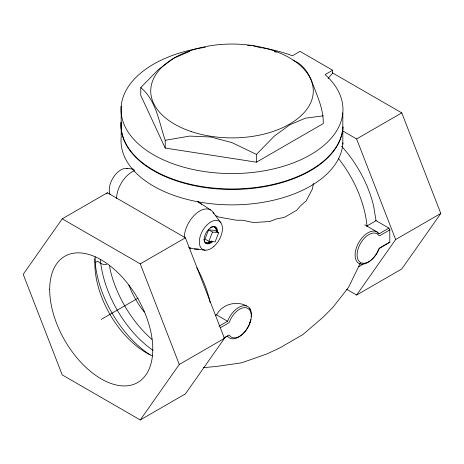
<?xml version="1.0" encoding="UTF-8"?>
<svg xmlns="http://www.w3.org/2000/svg" width="464" height="464" viewBox="0 0 464 464"><rect width="100%" height="100%" fill="white"/><g stroke="black" fill="none" stroke-linecap="round" stroke-linejoin="round"><path stroke-width="0.7" d="M251.297 316.883L251.517 314.841L251.082 311.257L249.8 308.421A18.16 10.486 -60 0 0 227.557 321.262L218.938 326.238M313.397 183.419L312.394 188.993L306.159 200.918L300.434 205.9L296.682 210.291L284.38 217.396L276.44 218.921L269.787 221.502L253.541 222.546L242.533 220.243L236.356 220.226L218.979 217.094L215.25 215.522M250.914 319.499L249.8 323.246A18.16 10.486 -60 0 1 227.557 336.087L223.863 338.221M208.603 229.808L205.007 239.07L208.893 241.315L215.116 241.872L218.712 232.609L214.826 230.364L208.603 229.808L212.483 232.052L218.712 232.609M208.893 241.315L212.483 232.052M249.603 323.135L250.403 321.204M360.325 263.158L348.452 287.5L332.85 307.394L323.367 316.987L302.888 334.561L279.27 348.197L266.73 353.997L241.558 362.842L215.922 366.514L203.203 367.65M215.435 315.108L216.56 314.911C221.885 304.314 236.222 300.457 246.535 305.822M62.222 218.817L23.2 274.334L62.222 374.9L140.261 419.955L185.414 393.884L224.437 338.372L185.414 237.806L107.375 192.751L62.222 218.817L140.261 263.877L179.278 364.443L140.261 419.955M106.546 193.929L107.375 192.751M346.637 289.275L356.625 295.04L395.647 239.528L440.8 213.457L401.778 112.891L332.479 72.877M440.8 213.457L401.778 268.969L356.625 295.04M328.123 78.503L332.647 73.057L332.647 70.226L300.022 51.388L292.442 55.761A110.971 64.073 0 0 0 262.827 47.949M292.999 60.384C301.728 63.342 307.191 71.201 311.013 79.17C316.001 93.571 323.733 108.071 323.234 123.61L256.447 162.174L165.213 148.057L140.766 95.381L140.766 87.615L158.659 69.304L174.162 58L189.66 51.405M256.447 162.174L256.447 154.402L274.34 136.091L289.838 124.787L305.341 118.198L323.234 115.838M389.795 242.15L379.059 248.617A18.16 10.486 -60 0 1 359.687 263.749A18.16 10.486 -60 0 1 359.687 241.031A18.16 10.486 -60 0 1 379.059 233.792L388.913 228.102L389.795 229.9L389.795 242.15L379.39 248.159L377.104 252.921A16.571 9.564 -60 0 1 360.54 262.485A16.571 9.564 -60 0 1 360.54 243.351A16.571 9.564 -60 0 1 377.104 233.786L379.39 235.903L389.795 229.9M332.647 70.226L325.073 74.605A110.971 64.073 0 0 1 282.379 166.582A110.971 64.073 0 0 1 128.395 132.46A110.971 64.073 0 0 1 203.278 47.612M95.207 262.618L97.753 261.145L100.357 263.366L103.455 264.434L106.824 264.289M140.261 263.877L185.414 237.806M342.89 131.028L356.625 138.956L401.778 112.891M101.239 319.389L138.243 298.027M366.711 226.072L376.055 220.678L373.578 205.784A83.23 48.053 60 0 0 341.539 146.212M220.423 327.688L228.99 322.741L231.275 317.979A16.571 9.564 -60 0 1 247.846 308.415A16.571 9.564 -60 0 1 247.846 327.549A16.571 9.564 -60 0 1 231.275 337.113L228.99 334.991L224.095 337.821M179.278 364.443L224.437 338.372M165.213 148.057L165.213 140.285L189.66 136.091L210.83 137.008L232 142.639L256.447 154.402M198.36 249.035L194.364 248.948L188.802 247.695M247.527 45.53L251.761 45.716M126.585 168.38L134.171 169.244M194.364 248.948L205.111 250.171M253.17 45.779L261.365 47.954M189.097 247.538L190.855 248.327M274.34 51.405L276.271 52.333M375.48 220.348L388.913 228.102M364.803 224.849L377.017 231.901M377.226 232.737L379.059 233.792M216.56 314.911L227.557 321.262M210.598 209.948L197.815 201.585L201.625 204.363M140.766 87.615C156.374 100.427 158.978 122.27 165.213 140.285M213.046 212.222L220.893 222.83M249.603 308.311L250.403 309.761M356.625 138.956L395.647 239.528M109.516 265.501L110.345 270.5A83.23 48.053 60 0 0 152.001 339.468M342.821 112.851L342.821 128.25M342.821 128.76L342.821 144.159M121.179 106.146L121.179 121.539A110.971 64.073 0 0 0 227.406 188.906A110.971 64.073 0 0 0 342.925 126.84M152.453 355.923A72.9 42.091 60 0 1 95.207 256.772M150.191 354.908A83.23 48.053 60 0 1 94.929 258.732M196.748 267.612A83.23 48.053 60 0 1 210.169 302.545M338.389 158.41A83.23 48.053 60 0 1 367.047 226.409M152.998 350.361A83.23 48.053 60 0 1 100.328 259.434M214.948 226.751A9.419 5.435 -60 0 1 216.897 231.06M211.961 241.338A9.419 5.435 -60 0 1 205.529 243.061M211.891 226.826A9.036 5.214 -60 0 1 216.63 231.217M211.352 241.529A9.036 5.214 -60 0 1 204.705 241.79M204.067 240.381A9.036 5.214 -60 0 1 203.876 239.221M210.238 227.528A9.036 5.214 -60 0 1 211.352 227M214.432 226.896A9.036 5.214 -60 0 1 216.305 231.031M211.567 240.891A9.036 5.214 -60 0 1 204.38 241.605M116.58 198.627A21.791 12.58 -60 0 1 134.67 170.659M110.125 194.544A16.344 9.437 -60 0 1 113.767 176.743A16.344 9.437 -60 0 1 127.838 168.623M184.301 237.052A21.791 12.58 -60 0 1 196.974 212.883A21.791 12.58 -60 0 1 213.933 213.794M212.611 241.709A9.419 5.435 -60 0 1 204.328 240.398A9.419 5.435 -60 0 1 210.308 227.952A9.419 5.435 -60 0 1 217.546 231.437M342.925 127.356A110.971 64.073 0 0 1 227.406 189.422A110.971 64.073 0 0 1 121.179 122.055L121.179 137.448A110.971 64.073 0 0 0 227.406 204.821A110.971 64.073 0 0 0 342.925 142.755M203.974 47.502A110.971 64.073 0 0 1 205.378 47.299M144.258 312.034A61.161 35.31 60 0 1 128.864 285.163M362.947 263.975A83.23 48.053 60 0 1 358.91 266.725M49.694 289.629A72.9 42.091 60 0 0 127.014 385.816A72.9 42.091 60 0 0 127.014 282.721A72.9 42.091 60 0 0 49.694 289.629M213.875 246.442A16.344 9.437 -60 0 0 219.06 221.125A16.344 9.437 -60 0 0 199.723 238.27A16.344 9.437 -60 0 0 213.875 246.442M191.359 131.608A81.281 46.928 0 0 0 313.281 90.967A81.281 46.928 0 0 0 191.359 50.332A81.281 46.928 0 0 0 191.359 131.608"/></g></svg>
